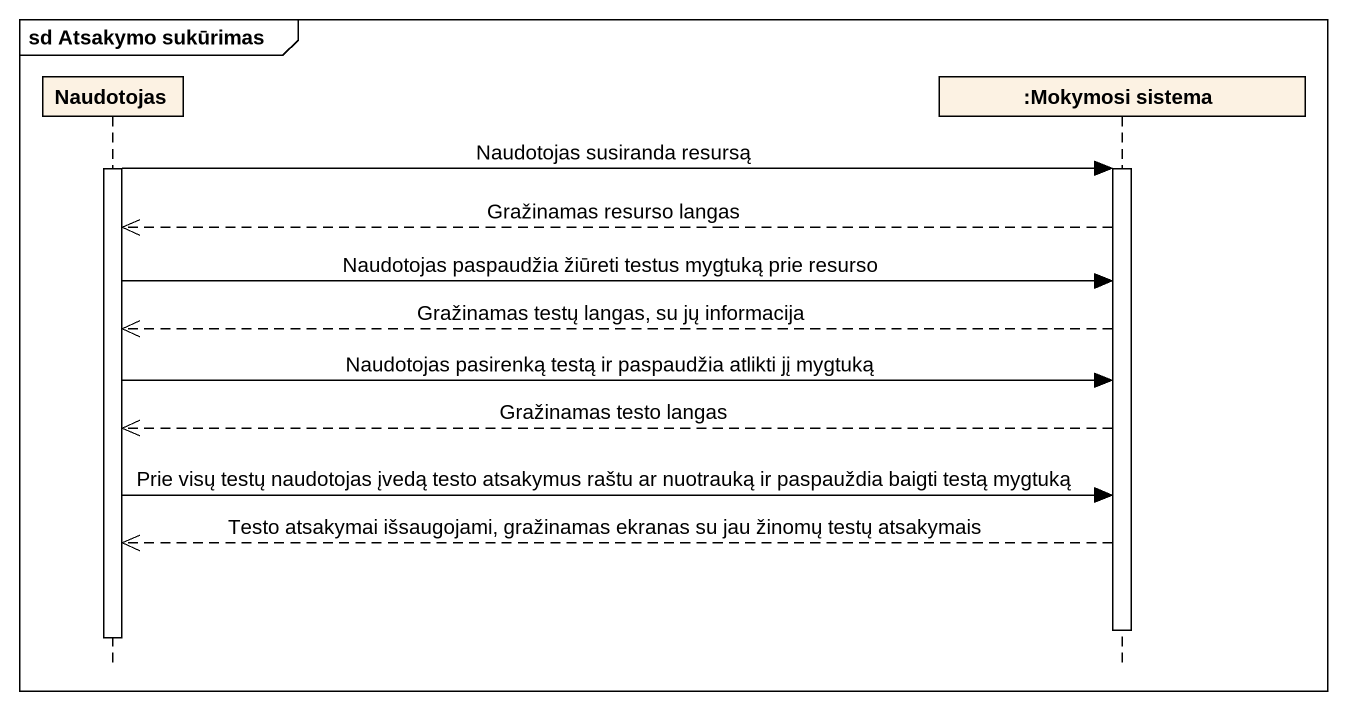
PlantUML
@startuml
mainframe sd Atsakymo sukūrimas
hide footbox
participant Naudotojas
participant ":Mokymosi sistema" as Mokymosi_sistema

activate Naudotojas
Naudotojas -> Mokymosi_sistema : Naudotojas susiranda resursą
activate Mokymosi_sistema
Mokymosi_sistema -->> Naudotojas : Gražinamas resurso langas
Naudotojas -> Mokymosi_sistema : Naudotojas paspaudžia žiūreti testus mygtuką prie resurso
Mokymosi_sistema -->> Naudotojas : Gražinamas testų langas, su jų informacija
Naudotojas -> Mokymosi_sistema : Naudotojas pasirenką testą ir paspaudžia atlikti jį mygtuką
Mokymosi_sistema -->> Naudotojas : Gražinamas testo langas
Naudotojas -> Mokymosi_sistema : Prie visų testų naudotojas įvedą testo atsakymus raštu ar nuotrauką ir paspauždia baigti testą mygtuką
Mokymosi_sistema -->> Naudotojas : Testo atsakymai išsaugojami, gražinamas ekranas su jau žinomų testų atsakymais
deactivate Mokymosi_sistema
deactivate Naudotojas
@enduml
